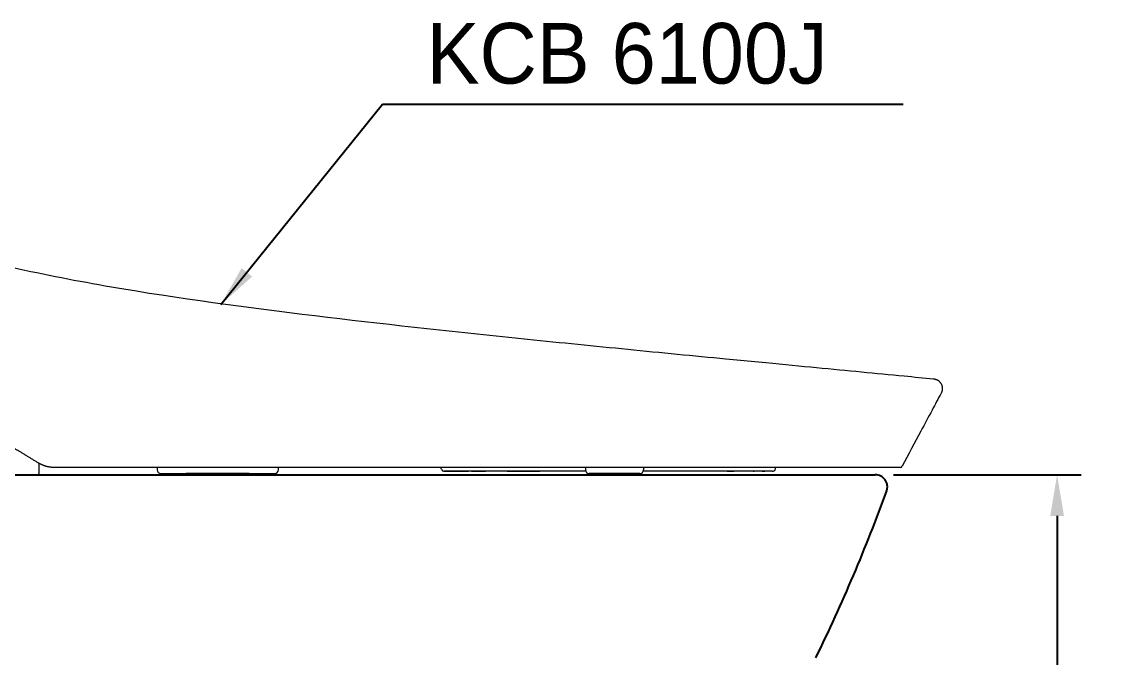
# Model space of a CAD drawing. Header units: millimetres. Extents: x 0 to 1800, y -67 to 2530.
# Drawn here: x 566.3 to 1021.7, y 576.5 to 838.8 of the extents above; entities that cross this region are included whole.
import ezdxf

# ---------------------------------------------------------------- set-up
doc = ezdxf.new("R2010")
doc.units = ezdxf.units.MM
for name, color, linetype in [('TEXT', 7, 'Continuous'), ('내부선 및 부속', 4, 'Continuous'), ('외형선', 3, 'Continuous'), ('치수선', 7, 'Continuous')]:
    doc.layers.add(name, color=color, linetype=linetype)
doc.styles.add('____', font='')
doc.styles.add('타이틀', font='H2GTRM.TTF', dxfattribs={"height": 25})
doc.styles.get('____').set_extended_font_data('굴림')
doc.dimstyles.new('MSADIM', dxfattribs={"dimtxt": 33, "dimasz": 17, "dimexe": 10, "dimexo": 7.5, "dimgap": 10, "dimtad": 0, "dimtih": 1, "dimtoh": 1, "dimdec": 0, "dimzin": 1, "dimdsep": 46, "dimtxsty": '____', "dimcen": 11.25, "dimadec": 0, "dimazin": 0, "dimtfac": 1, "dimtdec": 0, "dimtix": 1, "dimtmove": 0, "dimatfit": 3, "dimfxl": 0, "dimtolj": 1, "dimtzin": 1, "dimarcsym": 0})

# ---------------------------------------------------------------- blocks, each defined once
blk = doc.blocks.new('*D5')
at = {"layer": '치수선', "color": 0, "linetype": 'Continuous', "lineweight": -2}
for p, q in [((925.8, 652.1), (1003.3, 652.1)), ((993.3, 635.1), (993.3, 484.91)), ((993.3, 289.1), (993.3, 439.28)), ((951.74, 272.1), (1003.3, 272.1))]:
    blk.add_line(p, q, dxfattribs=at)
at = {"layer": '치수선', "color": 0, "linetype": 'Continuous'}
for points in [[(990.47, 635.1), (996.14, 635.1), (993.3, 652.1)], [(990.47, 289.1), (996.14, 289.1), (993.3, 272.1)]]:
    blk.add_solid(points, dxfattribs=at)
at = {"layer": '치수선', "color": 0, "linetype": 'Continuous', "insert": (993.3, 462.1), "char_height": 25, "attachment_point": 5, "style": '____'}
blk.add_mtext('\\A1;380', dxfattribs=at)

msp = doc.modelspace()

# ---------------------------------------------------------------- linework, layer by layer
at = {"layer": '내부선 및 부속', "linetype": 'Continuous', "lineweight": 13}
for p, q in [((856.69, 699.92), (873.22, 698.33)), ((942.34, 691.67), (942.34, 691.67)), ((942.35, 691.67), (942.34, 691.67)), ((573.22, 656.85), (573.3, 652.61)), ((566.39, 652.1), (572.8, 652.1)), ((622.08, 655.1), (622.08, 654.1)), ((623.58, 652.6), (634.08, 652.6)), ((660.08, 652.6), (634.08, 652.6)), ((660.08, 652.6), (670.58, 652.6)), ((672.08, 654.1), (672.08, 655.1)), ((798.73, 655.1), (798.73, 654.1)), ((821.23, 652.6), (800.23, 652.6)), ((822.73, 655.1), (822.73, 654.1)), ((875.81, 653.6), (876.12, 653.6)), ((877.12, 654.58), (877.12, 655.1))]:
    msp.add_line(p, q, dxfattribs=at)
for centre, radius, start, end in [((572.8, 652.6), 0.5, 270, 1), ((623.58, 654.1), 1.5, 180, 270), ((670.58, 654.1), 1.5, 270, 0), ((740.32, 654.6), 1, 210, 270.0001), ((800.23, 654.1), 1.5, 180, 270), ((821.23, 654.1), 1.5, 270, 0), ((876.12, 654.6), 1, 270, 358.9998)]:
    msp.add_arc(centre, radius, start, end, dxfattribs=at)
for points, knots in [([(528.71, 746.25), (541.16, 742.69), (567.12, 736.19), (621.9, 725.96), (664.52, 720.44), (692.32, 717.12)], [0, 0, 0, 0, 0.25, 0.5, 1, 1, 1, 1]), ([(692.32, 717.12), (719.4, 713.89), (761.12, 709.4), (816.35, 703.83), (843.41, 701.2), (856.69, 699.92)], [0, 0, 0, 0, 0.5, 0.75, 1, 1, 1, 1]), ([(573.27, 656.82), (573.09, 656.93), (572.72, 657.16), (572.17, 657.49), (571.61, 657.83), (571.06, 658.16), (570.5, 658.5), (569.95, 658.83), (569.39, 659.17), (568.84, 659.51), (568.28, 659.84), (567.72, 660.18), (567.17, 660.52), (566.61, 660.86), (566.05, 661.2), (565.5, 661.53), (564.94, 661.87), (564.38, 662.21), (563.83, 662.55), (563.27, 662.89), (562.71, 663.24), (562.15, 663.58), (561.59, 663.92), (561.03, 664.26), (560.47, 664.6), (559.91, 664.95), (559.35, 665.29), (558.8, 665.63), (558.24, 665.98), (557.67, 666.32), (557.11, 666.67), (556.55, 667.01), (555.99, 667.36), (555.43, 667.71), (554.87, 668.05), (554.31, 668.4), (553.75, 668.75), (553.18, 669.1), (552.62, 669.44), (552.06, 669.79), (551.5, 670.14), (550.93, 670.49), (550.37, 670.84), (549.81, 671.19), (549.25, 671.54), (548.68, 671.9), (548.12, 672.25), (547.55, 672.6), (546.99, 672.95), (546.43, 673.31), (545.86, 673.66), (545.3, 674.02), (544.73, 674.37), (544.17, 674.73), (543.6, 675.08), (543.04, 675.44), (542.47, 675.8), (541.9, 676.15), (541.34, 676.51), (540.77, 676.87), (540.21, 677.23), (539.64, 677.59), (539.07, 677.95), (538.51, 678.31), (537.94, 678.67), (537.37, 679.03), (536.8, 679.39), (536.24, 679.75), (535.67, 680.12), (535.1, 680.48), (534.53, 680.84), (533.97, 681.21), (533.4, 681.57), (532.83, 681.94), (532.26, 682.3), (531.69, 682.67), (531.12, 683.04), (530.56, 683.4), (529.99, 683.77), (529.42, 684.14), (528.85, 684.51), (528.28, 684.88), (527.71, 685.25), (527.14, 685.62), (526.57, 685.99), (526, 686.36), (525.43, 686.74), (524.86, 687.11), (524.29, 687.48), (523.72, 687.86), (523.15, 688.23), (522.58, 688.61), (522.01, 688.98), (521.44, 689.36), (520.87, 689.73), (520.3, 690.11), (519.73, 690.49), (519.15, 690.87), (518.58, 691.25), (518.01, 691.63), (517.44, 692.01), (516.87, 692.39), (516.3, 692.77), (515.73, 693.15), (515.16, 693.53), (514.58, 693.92), (514.01, 694.3), (513.44, 694.69), (512.87, 695.07), (512.3, 695.46), (511.73, 695.84), (511.15, 696.23), (510.58, 696.62), (510.01, 697), (509.44, 697.39), (508.86, 697.78), (508.29, 698.17), (507.72, 698.56), (507.15, 698.95), (506.58, 699.35), (506, 699.74), (505.43, 700.13), (504.86, 700.53), (504.29, 700.92), (503.71, 701.32), (503.14, 701.71), (502.57, 702.11), (502, 702.5), (501.42, 702.9), (500.85, 703.3), (500.28, 703.7), (499.71, 704.1), (499.13, 704.5), (498.56, 704.9), (497.99, 705.3), (497.41, 705.71), (496.84, 706.11), (496.27, 706.51), (495.7, 706.92), (495.12, 707.32), (494.55, 707.73), (493.98, 708.14), (493.41, 708.55), (492.83, 708.95), (492.26, 709.36), (491.69, 709.77), (491.12, 710.18), (490.74, 710.46), (490.55, 710.59)], [0, 0, 0, 0, 0.00655, 0.013105, 0.019664, 0.026227, 0.032794, 0.039366, 0.045942, 0.052522, 0.059106, 0.065695, 0.072287, 0.078884, 0.085486, 0.092091, 0.098701, 0.105314, 0.111932, 0.118555, 0.125181, 0.131812, 0.138446, 0.145085, 0.151728, 0.158376, 0.165027, 0.171683, 0.178343, 0.185007, 0.191675, 0.198347, 0.205024, 0.211704, 0.218389, 0.225078, 0.231771, 0.238469, 0.24517, 0.251876, 0.258585, 0.265299, 0.272017, 0.278739, 0.285465, 0.292196, 0.29893, 0.305669, 0.312411, 0.319158, 0.325909, 0.332664, 0.339423, 0.346186, 0.352953, 0.359725, 0.3665, 0.37328, 0.380063, 0.386851, 0.393643, 0.400439, 0.407239, 0.414043, 0.420851, 0.427663, 0.43448, 0.4413, 0.448124, 0.454953, 0.461785, 0.468622, 0.475463, 0.482307, 0.489156, 0.496009, 0.502866, 0.509727, 0.516591, 0.52346, 0.530333, 0.537211, 0.544092, 0.550977, 0.557866, 0.564759, 0.571656, 0.578558, 0.585463, 0.592372, 0.599286, 0.606203, 0.613124, 0.62005, 0.626979, 0.633913, 0.64085, 0.647791, 0.654737, 0.661686, 0.66864, 0.675597, 0.682559, 0.689525, 0.696494, 0.703468, 0.710445, 0.717427, 0.724412, 0.731402, 0.738396, 0.745393, 0.752395, 0.759401, 0.76641, 0.773424, 0.780442, 0.787463, 0.794489, 0.801519, 0.808553, 0.815591, 0.822633, 0.829679, 0.836729, 0.843783, 0.850841, 0.857903, 0.864969, 0.872039, 0.879113, 0.886192, 0.893274, 0.900361, 0.907451, 0.914546, 0.921644, 0.928747, 0.935854, 0.942965, 0.95008, 0.957199, 0.964322, 0.97145, 0.978581, 0.985717, 0.992856, 1, 1, 1, 1]), ([(873.22, 698.33), (880.69, 697.61), (894.41, 696.29), (912.73, 694.52), (928.27, 693.03), (938.22, 692.07), (942.34, 691.67)], [0, 0, 0, 0, 0.271894, 0.543788, 0.815683, 1, 1, 1, 1]), ([(945.49, 685.81), (944.24, 683.46), (942.99, 681.1), (940.2, 675.86), (938.66, 672.97), (934.57, 665.26), (932.01, 660.44), (929.44, 655.63)], [0, 0, 0, 0, 0.234093, 0.234093, 0.521344, 0.521344, 1, 1, 1, 1]), ([(579.47, 655.1), (579.45, 655.1), (579.42, 655.1), (579.36, 655.1), (579.31, 655.1), (579.25, 655.1), (579.2, 655.1), (579.14, 655.1), (579.09, 655.1), (579.03, 655.11), (578.98, 655.11), (578.92, 655.11), (578.87, 655.11), (578.81, 655.12), (578.76, 655.12), (578.7, 655.12), (578.65, 655.13), (578.59, 655.13), (578.54, 655.13), (578.48, 655.14), (578.43, 655.14), (578.37, 655.15), (578.32, 655.15), (578.26, 655.16), (578.21, 655.17), (578.15, 655.17), (578.1, 655.18), (578.04, 655.18), (577.99, 655.19), (577.93, 655.2), (577.88, 655.2), (577.83, 655.21), (577.77, 655.22), (577.72, 655.23), (577.66, 655.24), (577.61, 655.24), (577.55, 655.25), (577.5, 655.26), (577.45, 655.27), (577.39, 655.28), (577.34, 655.29), (577.28, 655.3), (577.23, 655.31), (577.18, 655.32), (577.12, 655.33), (577.07, 655.34), (577.02, 655.35), (576.96, 655.36), (576.91, 655.38), (576.85, 655.39), (576.8, 655.4), (576.75, 655.41), (576.69, 655.42), (576.64, 655.44), (576.59, 655.45), (576.53, 655.46), (576.48, 655.48), (576.43, 655.49), (576.38, 655.5), (576.32, 655.52), (576.27, 655.53), (576.22, 655.55), (576.16, 655.56), (576.11, 655.58), (576.06, 655.59), (576.01, 655.61), (575.96, 655.63), (575.9, 655.64), (575.85, 655.66), (575.8, 655.67), (575.75, 655.69), (575.69, 655.71), (575.64, 655.73), (575.59, 655.74), (575.54, 655.76), (575.49, 655.78), (575.44, 655.8), (575.38, 655.82), (575.33, 655.83), (575.28, 655.85), (575.23, 655.87), (575.18, 655.89), (575.13, 655.91), (575.08, 655.93), (575.03, 655.95), (574.98, 655.97), (574.93, 655.99), (574.88, 656.01), (574.83, 656.03), (574.78, 656.06), (574.73, 656.08), (574.68, 656.1), (574.63, 656.12), (574.58, 656.14), (574.53, 656.16), (574.48, 656.19), (574.43, 656.21), (574.38, 656.23), (574.33, 656.26), (574.28, 656.28), (574.23, 656.3), (574.18, 656.33), (574.13, 656.35), (574.08, 656.38), (574.03, 656.4), (573.99, 656.43), (573.94, 656.45), (573.89, 656.48), (573.84, 656.5), (573.79, 656.53), (573.75, 656.55), (573.7, 656.58), (573.65, 656.61), (573.6, 656.63), (573.55, 656.66), (573.51, 656.69), (573.46, 656.71), (573.41, 656.74), (573.37, 656.77), (573.32, 656.79), (573.29, 656.81), (573.27, 656.82)], [0, 0, 0, 0, 0.008461, 0.016921, 0.02538, 0.033837, 0.042294, 0.05075, 0.059205, 0.067659, 0.076112, 0.084564, 0.093014, 0.101464, 0.109913, 0.118361, 0.126808, 0.135254, 0.143699, 0.152143, 0.160586, 0.169028, 0.177469, 0.185909, 0.194348, 0.202786, 0.211223, 0.219659, 0.228094, 0.236528, 0.244961, 0.253393, 0.261824, 0.270255, 0.278684, 0.287112, 0.295539, 0.303965, 0.312391, 0.320815, 0.329238, 0.337661, 0.346082, 0.354502, 0.362922, 0.37134, 0.379758, 0.388174, 0.39659, 0.405004, 0.413418, 0.421831, 0.430242, 0.438653, 0.447063, 0.455471, 0.463879, 0.472286, 0.480692, 0.489097, 0.497501, 0.505904, 0.514306, 0.522707, 0.531107, 0.539506, 0.547904, 0.556301, 0.564698, 0.573093, 0.581487, 0.589881, 0.598273, 0.606665, 0.615055, 0.623445, 0.631833, 0.640221, 0.648608, 0.656993, 0.665378, 0.673762, 0.682145, 0.690527, 0.698908, 0.707288, 0.715667, 0.724046, 0.732423, 0.740799, 0.749174, 0.757549, 0.765922, 0.774295, 0.782666, 0.791037, 0.799407, 0.807776, 0.816143, 0.82451, 0.832876, 0.841241, 0.849605, 0.857969, 0.866331, 0.874692, 0.883052, 0.891412, 0.89977, 0.908128, 0.916485, 0.92484, 0.933195, 0.941549, 0.949902, 0.958254, 0.966605, 0.974955, 0.983304, 0.991653, 1, 1, 1, 1]), ([(853.17, 655.1), (841.68, 655.1), (829.53, 655.1), (804.15, 655.1), (790.89, 655.1), (750.01, 655.1), (721.71, 655.1), (693.17, 655.1)], [0, 0, 0, 0, 0.25, 0.25, 0.5, 0.5, 1, 1, 1, 1]), ([(740.32, 653.6), (740.74, 653.6), (741.62, 653.6), (743.07, 653.6), (744.65, 653.6), (746.37, 653.6), (748.24, 653.6), (749.66, 653.6), (750.45, 653.6), (750.53, 653.6)], [0, 0, 0, 0, 0.163549, 0.327098, 0.490647, 0.654196, 0.817745, 0.981294, 1, 1, 1, 1]), ([(798.84, 653.6), (797.33, 653.6), (794, 653.6), (788.22, 653.6), (781.81, 653.6), (775.13, 653.6), (768.07, 653.6), (761.26, 653.6), (755.26, 653.6), (749.9, 653.6), (745.12, 653.6), (741.9, 653.6), (740.32, 653.6)], [0, 0, 0, 0, 0.092808, 0.193607, 0.294406, 0.395205, 0.496004, 0.596803, 0.697603, 0.798402, 0.899201, 1, 1, 1, 1]), ([(751.8, 653.6), (752.02, 653.6), (753, 653.6), (754.82, 653.6), (756.55, 653.6), (757.46, 653.6), (757.48, 653.6)], [0, 0, 0, 0, 0.130738, 0.560268, 0.989799, 1, 1, 1, 1]), ([(766.44, 653.6), (767.57, 653.6), (769.91, 653.6), (773.75, 653.6), (777.15, 653.6), (779.27, 653.6), (779.9, 653.6)], [0, 0, 0, 0, 0.291155, 0.584142, 0.877129, 1, 1, 1, 1]), ([(871.74, 653.6), (871.45, 653.6), (870.84, 653.6), (869.95, 653.6), (869.07, 653.6), (868.19, 653.6), (867.29, 653.6), (866.35, 653.6), (865.33, 653.6), (864.19, 653.6), (862.89, 653.6), (861.36, 653.6), (859.59, 653.6), (857.59, 653.6), (855.31, 653.6), (852.7, 653.6), (849.67, 653.6), (846.36, 653.6), (843.19, 653.6), (840.35, 653.6), (837.77, 653.6), (835.34, 653.6), (832.94, 653.6), (830.43, 653.6), (827.63, 653.6), (824.92, 653.6), (823.21, 653.6), (822.64, 653.6)], [0, 0, 0, 0, 0.040828, 0.081656, 0.122484, 0.163312, 0.20414, 0.244968, 0.285796, 0.326624, 0.367452, 0.40828, 0.449108, 0.489936, 0.530764, 0.571592, 0.612419, 0.653247, 0.694075, 0.734903, 0.775731, 0.816559, 0.857387, 0.898215, 0.939043, 0.979871, 1, 1, 1, 1]), ([(867.36, 655.1), (866.04, 655.1), (864.7, 655.1), (862, 655.1), (860.64, 655.1), (857.26, 655.1), (855.23, 655.1), (853.17, 655.1)], [0, 0, 0, 0, 0.289765, 0.289765, 0.579529, 0.579529, 1, 1, 1, 1]), ([(857.25, 653.6), (857.31, 653.6), (858.25, 653.6), (859.13, 653.6), (859.91, 653.6)], [0, 0, 0, 0, 0.054747, 1, 1, 1, 1]), ([(928.56, 655.1), (928.56, 655.1), (926.98, 655.1), (921.09, 655.1), (916.78, 655.1), (905.72, 655.1), (899.17, 655.1), (884.45, 655.1), (876.27, 655.1), (867.36, 655.1)], [0, 0, 0, 0, 0.24993, 0.24993, 0.499953, 0.499953, 0.749977, 0.749977, 1, 1, 1, 1]), ([(867.98, 653.6), (868.03, 653.6), (868.17, 653.6), (868.31, 653.6), (868.4, 653.6)], [0, 0, 0, 0, 0.371364, 1, 1, 1, 1]), ([(871.71, 653.6), (871.76, 653.6), (872.12, 653.6), (872.46, 653.6), (872.73, 653.6)], [0, 0, 0, 0, 0.113573, 1, 1, 1, 1]), ([(875.81, 653.6), (875.76, 653.6), (875.64, 653.6), (875.41, 653.6), (875.2, 653.6), (875.09, 653.6)], [0, 0, 0, 0, 0.247422, 0.623711, 1, 1, 1, 1])]:
    msp.add_open_spline(points, degree=3, knots=knots, dxfattribs=at)
msp.add_rational_spline([(942.35, 691.67), (945.48, 691.37), (946.97, 688.59), (945.49, 685.81)], [1.28570292224, 0.904755543312, 0.904765692856, 1.28573337088], degree=3, dxfattribs=at)
for points in [[(693.17, 655.1), (655.36, 655.1), (617.46, 655.1), (579.47, 655.1)], [(739.46, 654.1), (739.27, 654.43), (739.07, 654.76), (738.88, 655.1)], [(872.73, 653.6), (872.58, 653.6), (872.26, 653.6), (871.92, 653.6), (871.74, 653.6)], [(875.09, 653.6), (874.91, 653.6), (874.51, 653.6), (873.73, 653.6), (873.09, 653.6), (872.73, 653.6)]]:
    msp.add_open_spline(points, degree=3, dxfattribs=at)
at = {"layer": '외형선', "linetype": 'Continuous'}
msp.add_line((228.3, 652.1), (918.3, 652.1), dxfattribs=at)
for centre, radius, start, end in [((918.3, 647.1), 5, 340.0581, 90), ((264.98, 884.14), 700, 333.92965, 340.0581)]:
    msp.add_arc(centre, radius, start, end, dxfattribs=at)
at = {"layer": '외형선', "linetype": 'Continuous', "lineweight": 13}
msp.add_arc((928.56, 656.1), 1, 270, 332, dxfattribs=at)
at = {"layer": '치수선', "linetype": 'Continuous'}
msp.add_line((731.98, 804.91), (929.87, 804.91), dxfattribs=at)

# ---------------------------------------------------------------- texts
at = {"layer": 'TEXT', "insert": (733.22, 838.47), "char_height": 25, "width": 451.3552, "attachment_point": 1, "line_spacing_factor": 0.963855, "style": '타이틀'}
msp.add_mtext('\\A1;KCB 6100J', dxfattribs=at)

# ---------------------------------------------------------------- dimensions: what is measured, and where the dimension line sits
at = {"layer": '치수선', "linetype": 'Continuous'}
dim = msp.add_linear_dim(base=(993.3, 652.1), p1=(944.24, 272.1), p2=(918.3, 652.1), angle=90, dimstyle='MSADIM', override={"dimtxt": 25}, dxfattribs=at)
dim.commit()
dim.dimension.update_dxf_attribs({"geometry": '*D5', "text_midpoint": (993.3, 462.1)})

# ---------------------------------------------------------------- leaders
msp.add_leader([(648.39, 722.36), (714.98, 804.91), (731.98, 804.91)], dimstyle='MSADIM', override={"dimtxt": 30}, dxfattribs=at)

doc.saveas('drawing.dxf')
